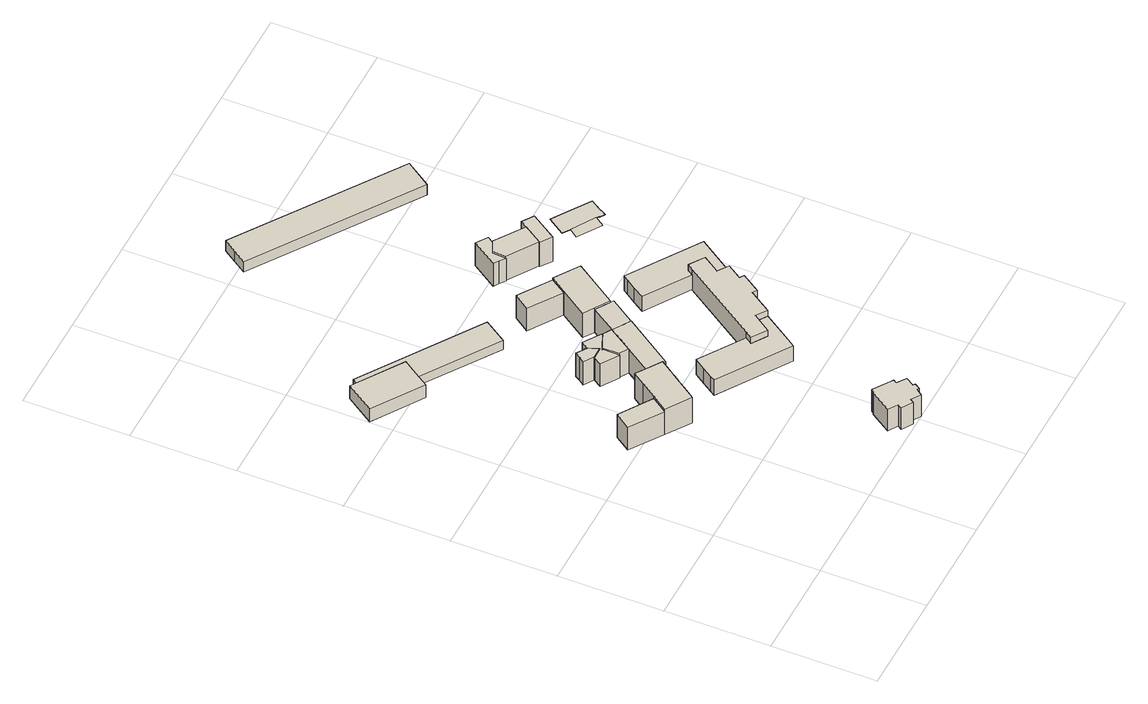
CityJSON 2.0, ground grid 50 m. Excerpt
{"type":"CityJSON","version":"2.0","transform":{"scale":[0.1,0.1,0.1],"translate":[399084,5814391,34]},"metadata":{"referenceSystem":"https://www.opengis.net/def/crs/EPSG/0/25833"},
"CityObjects":{
"building1":{"type":"Building","attributes":{"Gemeindeschluessel":"11000009","BezugspunktDach":"2200","function":"31001_3021","measuredHeight":7.62,"storeysAboveGround":1},"address":[{"country":"Germany","locality":"Berlin","thoroughfareNumber":"222 (2)","thoroughfareName":"Treskowallee"}],"geometry":[{"type":"Solid","lod":"1","boundaries":[[[[0,1,2,3,4,5]],[[6,7,8,9,10,11]],[[6,11,5,4]],[[7,6,4,3]],[[8,7,3,2]],[[9,8,2,1]],[[10,9,1,0]],[[11,10,0,5]]]]}]},
"building2":{"type":"Building","attributes":{"Gemeindeschluessel":"11000009","BezugspunktDach":"2200","function":"31001_1010","measuredHeight":12.8,"storeysAboveGround":2},"address":[{"country":"Germany","locality":"Berlin","thoroughfareNumber":"232","thoroughfareName":"Treskowallee"}],"geometry":[{"type":"Solid","lod":"1","boundaries":[[[[12,13,14,15,16,17,18,19,20,21,22,23,24,25,26,27,28,29]],[[30,31,32,33,34,35,36,37,38,39,40,41,42,43,44,45,46,47]],[[30,47,29,28]],[[31,30,28,27]],[[32,31,27,26]],[[33,32,26,25]],[[34,33,25,24]],[[35,34,24,23]],[[36,35,23,22]],[[37,36,22,21]],[[38,37,21,20]],[[39,38,20,19]],[[40,39,19,18]],[[41,40,18,17]],[[42,41,17,16]],[[43,42,16,15]],[[44,43,15,14]],[[45,44,14,13]],[[46,45,13,12]],[[47,46,12,29]]]]}]},
"building3":{"type":"Building","attributes":{"Gemeindeschluessel":"11000009","BezugspunktDach":"2200","function":"31001_3021","measuredHeight":5.22,"storeysAboveGround":1},"address":[{"country":"Germany","locality":"Berlin","thoroughfareNumber":"222 (1)","thoroughfareName":"Treskowallee"}],"geometry":[{"type":"Solid","lod":"1","boundaries":[[[[48,49,50,51,52,53]],[[54,55,56,57,58,59]],[[54,59,53,52]],[[55,54,52,51]],[[56,55,51,50]],[[57,56,50,49]],[[58,57,49,48]],[[59,58,48,53]]]]}]},
"building4":{"type":"Building","attributes":{"Gemeindeschluessel":"11000009","BezugspunktDach":"2200","function":"51009_1610","measuredHeight":3,"storeysAboveGround":0},"address":[{"country":"Germany","locality":"Berlin"}],"geometry":[{"type":"Solid","lod":"1","boundaries":[[[[60,61,62,63]],[[64,65,66,67]],[[64,67,63,62]],[[65,64,62,61]],[[66,65,61,60]],[[67,66,60,63]]]]}]},
"building5":{"type":"Building","attributes":{"name":"Albatros-Schule","Gemeindeschluessel":"11000009","function":"31001_3021"},"address":[{"country":"Germany","locality":"Berlin","thoroughfareNumber":"222","thoroughfareName":"Treskowallee"}],"children":["building5-1","building5-2","building5-3","building5-4","building5-5","building5-6","building5-7","building5-8","building5-9","building5-10","building5-11"]},
"building5-1":{"type":"BuildingPart","attributes":{"BezugspunktDach":"2200","measuredHeight":18.37,"storeysAboveGround":3},"parents":["building5"],"geometry":[{"type":"MultiSurface","lod":"1","boundaries":[[[68,69,70,71,72,73,74]],[[75,76,77,78,79,80,81]],[[75,81,74,73]],[[76,75,73,72]],[[77,76,72,71]],[[78,77,71,70]],[[82,83,78,70,69]],[[80,84,85,86,87,79,86,85,88,69,68]],[[81,80,68,74]],[[79,78,83,82]],[[87,86,85,84,80]],[[88,85,86,79]]]}]},
"building5-2":{"type":"BuildingPart","attributes":{"BezugspunktDach":"2200","measuredHeight":16.18,"storeysAboveGround":3},"parents":["building5"],"geometry":[{"type":"Solid","lod":"1","boundaries":[[[[89,90,91,92,93]],[[94,76,95,75,96]],[[94,96,93,92]],[[76,94,92,91]],[[95,76,91,90]],[[75,95,90,89]],[[96,75,89,93]]]]}]},
"building5-3":{"type":"BuildingPart","attributes":{"BezugspunktDach":"2200","measuredHeight":15.84,"storeysAboveGround":3},"parents":["building5"],"geometry":[{"type":"MultiSurface","lod":"1","boundaries":[[[97,98,99,85,84,100]],[[80,86,101,102,103,104]],[[80,104,100,84]],[[105,82,88,99]],[[102,101,99,98]],[[103,106,107]],[[86,80,84,85]],[[86,85,88,79]],[[108,101,109,79,82,105]],[[103,102,98,97]],[[107,106,110,100,104]],[[110,106,103,97]]]}]},
"building5-4":{"type":"BuildingPart","attributes":{"BezugspunktDach":"2200","measuredHeight":16.14,"storeysAboveGround":3},"parents":["building5"],"geometry":[{"type":"MultiSurface","lod":"1","boundaries":[[[111,112,113,114,115,116,117,118]],[[119,120,104,106,102,121,122,123]],[[119,123,118,117]],[[120,116,124,117,116]],[[104,120,116,115]],[[110,100,115,114]],[[125,98,97,103,102,106,103,97,110,114,113]],[[121,102,113,112]],[[126,127,122]],[[128,129,121,112,130,131]],[[116,120,132,124]],[[119,117,124,132]],[[106,104,100,110]],[[102,103,97,98,125]],[[110,97,103,106]],[[121,129,128,127,126]],[[122,127,131,130,111]],[[123,133,122,111,118,134]]]}]},
"building5-5":{"type":"BuildingPart","attributes":{"BezugspunktDach":"2200","measuredHeight":10.87,"storeysAboveGround":3},"parents":["building5"],"geometry":[{"type":"Solid","lod":"1","boundaries":[[[[105,135,83,82]],[[78,136,101,79]],[[136,78,83,135]],[[101,136,135,105]],[[78,79,82,83]],[[105,82,79,101]]]]}]},
"building5-6":{"type":"BuildingPart","attributes":{"BezugspunktDach":"2200","measuredHeight":16.09,"storeysAboveGround":3},"parents":["building5"],"geometry":[{"type":"MultiSurface","lod":"1","boundaries":[[[117,124,116,137,138,139]],[[140,141,120,132,119,142]],[[140,142,139,138]],[[141,140,138,137]],[[120,141,137,116]],[[142,119,117,139]],[[132,120,116,124]],[[119,143,132,124,117,144]]]}]},
"building5-7":{"type":"BuildingPart","attributes":{"BezugspunktDach":"2200","measuredHeight":11.77,"storeysAboveGround":3},"parents":["building5"],"geometry":[{"type":"MultiSurface","lod":"1","boundaries":[[[145,129,128,146]],[[127,121,147,148]],[[147,121,129,145]],[[148,147,145,146]],[[149,150,128,127]],[[146,150,149,148]],[[121,127,128,129]]]}]},
"building5-8":{"type":"BuildingPart","attributes":{"BezugspunktDach":"2200","measuredHeight":18.43,"storeysAboveGround":3},"parents":["building5"],"geometry":[{"type":"MultiSurface","lod":"1","boundaries":[[[151,152,153,154,155,156,157,158,159,160,161]],[[162,163,164,165,123,127,149,148,166,167,168]],[[169,170,161,160]],[[171,172,169,162,160,159]],[[164,163,159,158]],[[165,164,158,157]],[[123,165,157,156]],[[127,122,111,118,173,156,155]],[[150,128,155,154]],[[146,150,149,154,153]],[[166,148,153,152]],[[167,166,152,151]],[[168,167,151,161]],[[162,168,170,169]],[[163,162,169,172,171]],[[123,173,118,111,122]],[[149,127,128,150]],[[174,148,175,149,150,146]]]}]},
"building5-9":{"type":"BuildingPart","attributes":{"BezugspunktDach":"2200","measuredHeight":16.14,"storeysAboveGround":3},"parents":["building5"],"geometry":[{"type":"MultiSurface","lod":"1","boundaries":[[[170,172,176,177]],[[178,163,168,179]],[[178,179,177,176]],[[163,178,176,172]],[[179,168,170,177]],[[162,169,170,168]],[[163,172,169,162]]]}]},
"building5-10":{"type":"BuildingPart","attributes":{"BezugspunktDach":"2200","measuredHeight":16.59,"storeysAboveGround":3},"parents":["building5"],"geometry":[{"type":"Solid","lod":"1","boundaries":[[[[180,181,182,183,184,185,186,187,188,189,190,191]],[[192,193,194,195,196,197,198,199,141,142,200,201]],[[192,201,191,190]],[[194,193,189,188]],[[196,195,187,186]],[[197,196,186,185]],[[198,197,185,184]],[[199,198,184,183]],[[141,199,183,182]],[[142,141,182,181]],[[200,142,181,180]],[[201,200,180,191]],[[193,192,190,189]],[[195,194,188,187]]]]}]},
"building5-11":{"type":"BuildingPart","attributes":{"BezugspunktDach":"2200","measuredHeight":16.13,"storeysAboveGround":3},"parents":["building5"],"geometry":[{"type":"MultiSurface","lod":"1","boundaries":[[[202,203,204,205,206,207,208,209]],[[210,211,195,194,212,193,192,213]],[[210,213,209,208]],[[211,210,208,207]],[[195,211,207,206]],[[188,187,206,205]],[[212,194,205,204]],[[193,212,204,203]],[[192,190,189,203,202]],[[213,192,202,209]],[[194,195,187,188]],[[193,189,190,192]]]}]},
"building6":{"type":"Building","attributes":{"Gemeindeschluessel":"11000009","function":"31001_3060"},"address":[{"country":"Germany","locality":"Berlin","thoroughfareNumber":"220","thoroughfareName":"Treskowallee"}],"children":["building6-1","building6-2","building6-3","building6-4"]},
"building6-1":{"type":"BuildingPart","attributes":{"BezugspunktDach":"2200","measuredHeight":12.53,"storeysAboveGround":4},"parents":["building6"],"geometry":[{"type":"MultiSurface","lod":"1","boundaries":[[[214,215,216,217,218,219,220,221,222,223,224,225,226,227]],[[228,229,230,231,232,233,234,235,236,237,238,239,240,241]],[[242,243,241,228,244,228,241,227,226]],[[229,228,226,225]],[[245,246,247,225,224]],[[230,229,248,249]],[[250,245,249,224,223]],[[231,230,249,251]],[[252,250,223,222]],[[232,231,251,253]],[[254,252,222,221]],[[233,232,255,253,256,257]],[[234,233,221,220]],[[235,234,220,219]],[[236,235,219,218]],[[237,236,218,217]],[[238,237,217,216]],[[239,238,258,238,239,259,260,216,215]],[[261,259,215,214]],[[243,261,214,227]],[[244,228,241,243,242]],[[249,248,247,246,245]],[[251,249,245,250]],[[253,251,250,252]],[[257,256,253,255,252,254]],[[260,259,239,238,258]],[[240,239,259,261]],[[241,240,261,243]]]}]},
"building6-2":{"type":"BuildingPart","attributes":{"BezugspunktDach":"2200","measuredHeight":3,"storeysAboveGround":4},"parents":["building6"],"geometry":[{"type":"MultiSurface","lod":"1","boundaries":[[[262,263,264,265]],[[266,267,268,269]],[[267,266,264,263]],[[268,267,263,262]],[[269,268,262,265]],[[269,270,265,264,266]]]}]},
"building6-3":{"type":"BuildingPart","attributes":{"BezugspunktDach":"2200","measuredHeight":8.96,"storeysAboveGround":4},"parents":["building6"],"geometry":[{"type":"Solid","lod":"1","boundaries":[[[[246,245,250,252,254,271,272,273,274,275]],[[276,277,278,279,256,253,251,249,248,280]],[[276,280,275,274]],[[277,276,274,273]],[[278,277,273,272]],[[279,278,272,271]],[[256,279,271,254]],[[280,248,246,275]],[[256,254,252,253]],[[253,252,250,251]],[[249,251,250,245]],[[248,249,245,246]]]]}]},
"building6-4":{"type":"BuildingPart","attributes":{"BezugspunktDach":"2200","measuredHeight":9.06,"storeysAboveGround":4},"parents":["building6"],"geometry":[{"type":"Solid","lod":"1","boundaries":[[[[281,282,283,260,259,261,243,242,284,285,286,287]],[[288,289,290,228,241,240,239,238,291,292,293,294]],[[288,294,287,286]],[[289,288,286,285]],[[290,289,285,284]],[[228,290,284,242]],[[291,238,260,283]],[[292,291,283,282],[266,269,265,264]],[[293,292,282,281]],[[294,293,281,287]],[[241,228,242,243]],[[240,241,243,261]],[[239,240,261,259]],[[238,239,259,260]],[[265,269,266,264]]]]}]},
"building7":{"type":"Building","attributes":{"Gemeindeschluessel":"11000009","function":"31001_2000"},"address":[{"country":"Germany","locality":"Berlin","thoroughfareNumber":"212 (1)","thoroughfareName":"Treskowallee"}],"children":["building7-1","building7-2","building7-3"]},
"building7-1":{"type":"BuildingPart","attributes":{"BezugspunktDach":"2200","measuredHeight":15.89,"storeysAboveGround":2},"parents":["building7"],"geometry":[{"type":"MultiSurface","lod":"1","boundaries":[[[295,296,297,298,299,300]],[[301,302,303,304,305,306]],[[301,306,300,299]],[[302,301,299,298]],[[303,302,298,297]],[[297,307,297,296]],[[296,304,296,295]],[[306,305,295,300]],[[304,303,307,297,296]],[[305,304,296,295]]]}]},
"building7-2":{"type":"BuildingPart","attributes":{"BezugspunktDach":"2200","measuredHeight":15.89,"storeysAboveGround":2},"parents":["building7"],"geometry":[{"type":"MultiSurface","lod":"1","boundaries":[[[308,309,310,297,295,311,312]],[[313,305,303,314,315,316,317]],[[313,317,312,311]],[[305,313,311,295]],[[314,303,297,310]],[[315,314,310,309]],[[316,315,309,308]],[[317,316,308,312]],[[304,296,297,303]],[[305,295,296,304]]]}]},
"building7-3":{"type":"BuildingPart","attributes":{"BezugspunktDach":"2200","measuredHeight":15.29,"storeysAboveGround":2},"parents":["building7"],"geometry":[{"type":"Solid","lod":"1","boundaries":[[[[318,319,320,321,322,323,324,325]],[[326,327,328,302,306,329,330,331]],[[326,331,325,324]],[[327,326,324,323]],[[328,327,323,322]],[[302,328,322,321]],[[306,302,321,320]],[[329,306,320,319]],[[330,329,319,318]],[[331,330,318,325]]]]}]},
"building8":{"type":"Building","attributes":{"Gemeindeschluessel":"11000009","BezugspunktDach":"2200","function":"31001_2463","measuredHeight":6.94,"storeysAboveGround":1},"address":[{"country":"Germany","locality":"Berlin","thoroughfareNumber":"212 (9)","thoroughfareName":"Treskowallee"}],"geometry":[{"type":"Solid","lod":"1","boundaries":[[[[332,333,334,335,336]],[[337,338,339,340,341]],[[337,341,336,335]],[[338,337,335,334]],[[339,338,334,333]],[[340,339,333,332]],[[341,340,332,336]]]]}]},
"building9":{"type":"Building","attributes":{"Gemeindeschluessel":"11000009","BezugspunktDach":"2200","function":"31001_2000","measuredHeight":0.03,"storeysAboveGround":1},"address":[{"country":"Germany","locality":"Berlin","thoroughfareNumber":"212 (2)","thoroughfareName":"Treskowallee"}],"geometry":[{"type":"MultiSurface","lod":"1","boundaries":[[[342,343,344,345]]]}]},
"building10":{"type":"Building","attributes":{"Gemeindeschluessel":"11000009","BezugspunktDach":"2200","function":"31001_2000","measuredHeight":0.324,"storeysAboveGround":1},"address":[{"country":"Germany","locality":"Berlin","thoroughfareNumber":"212 (3)","thoroughfareName":"Treskowallee"}],"geometry":[{"type":"Solid","lod":"1","boundaries":[[[[346,347,348,349,350,351,352,353,354,355,356]],[[357,358,359,360,361,362,363,364,365,366,367]],[[357,367,356,355]],[[358,357,355,354]],[[359,358,354,353]],[[360,359,353,352]],[[361,360,352,351]],[[362,361,351,350]],[[363,362,350,349]],[[364,363,349,348]],[[365,364,348,347]],[[366,365,347,346]],[[367,366,346,356]]]]}]}
},
"vertices":[
[234,1954,82],[278,2021,82],[325,2090,82],[131,2221,82],[93,2246,82],[2,2110,82],[93,2246,6],[131,2221,6],[325,2090,6],[278,2021,6],[234,1954,6],[2,2110,6],
[927,64,130],[914,44,130],[965,11,130],[977,30,130],[1020,0,130],[1043,30,130],[1052,24,130],[1069,51,130],[1060,58,130],[1086,97,130],[1055,119,130],[1042,127,130],[1052,144,130],[1041,152,130],[962,205,130],[950,189,130],[947,191,130],[882,93,130],[947,191,1],[950,189,1],[962,205,1],[1041,152,1],[1052,144,1],[1042,127,1],[1055,119,1],[1086,97,1],[1060,58,1],[1069,51,1],[1052,24,1],[1043,30,1],[1020,0,1],[977,30,1],[965,11,1],[914,44,1],[927,64,1],[882,93,1],
[325,2090,56],[278,2021,56],[637,1779,56],[709,1887,56],[157,2259,56],[131,2221,56],[157,2259,4],[709,1887,4],[637,1779,4],[278,2021,4],[325,2090,4],[131,2221,4],
[1055,119,38],[1064,136,38],[1052,144,38],[1042,127,38],[1052,144,8],[1064,136,8],[1055,119,8],[1042,127,8],
[888,1467,155],[954,1424,155],[1006,1500,155],[1092,1628,155],[976,1705,155],[926,1629,155],[838,1499,155],[926,1629,9],[976,1705,9],[1092,1628,9],[1006,1500,9],[954,1424,9],[888,1467,9],[838,1499,9],[954,1424,118],[1006,1500,118],[888,1467,148],[928,1441,148],[928,1441,9],[908,1454,9],[954,1424,148],
[926,1629,144],[992,1640,144],[976,1705,144],[826,1806,144],[775,1733,144],[826,1806,9],[992,1640,9],[775,1733,9],
[847,1321,148],[887,1296,148],[968,1415,148],[808,1346,148],[968,1415,9],[887,1296,9],[847,1321,9],[808,1346,9],[968,1415,118],[846,1322,9],[820,1338,9],[968,1415,116],[957,1422,9],[846,1322,148],
[687,1085,151],[725,1058,151],[887,1296,151],[846,1322,151],[808,1346,151],[805,1348,151],[729,1233,151],[648,1111,151],[729,1233,9],[805,1348,9],[725,1058,9],[687,1085,9],[648,1111,9],[767,1290,151],[887,1296,133],[713,1067,9],[712,1068,9],[712,1068,127],[725,1058,127],[712,1068,151],[712,1068,74],[767,1290,9],[681,1089,9],[648,1111,138],
[1019,1491,118],[1019,1491,9],
[765,1373,151],[689,1340,151],[687,1260,151],[689,1340,9],[765,1373,9],[687,1260,9],[753,1269,9],[729,1233,62],
[672,979,127],[657,989,127],[672,979,9],[657,989,9],[672,1009,9],[672,1009,127],
[570,862,161],[610,920,161],[657,989,161],[672,1009,161],[712,1068,161],[648,1111,161],[599,1145,161],[559,1087,161],[509,1015,161],[498,998,161],[457,939,161],[498,998,9],[509,1015,9],[559,1087,9],[599,1145,9],[610,920,9],[570,862,9],[457,939,9],[498,998,146],[457,939,146],[509,1015,26],[509,1015,146],[648,1111,116],[657,989,32],[658,989,9],
[357,1116,146],[307,1042,146],[357,1116,9],[307,1042,9],
[684,1255,145],[687,1260,145],[765,1373,145],[768,1379,145],[688,1433,145],[665,1402,145],[657,1408,145],[653,1403,145],[663,1397,145],[630,1347,145],[628,1348,145],[603,1308,145],[628,1348,9],[630,1347,9],[663,1397,9],[653,1403,9],[657,1408,9],[665,1402,9],[688,1433,9],[768,1379,9],[684,1255,9],[603,1308,9],
[628,1348,148],[630,1347,148],[683,1348,148],[663,1397,148],[653,1403,148],[615,1429,148],[598,1403,148],[581,1378,148],[598,1403,9],[615,1429,9],[683,1348,9],[581,1378,9],
[1094,752,135],[1152,837,135],[1202,803,135],[1271,907,135],[1291,893,135],[1350,981,135],[1330,995,135],[1376,1064,135],[1326,1098,135],[1379,1178,135],[1309,1225,135],[1291,1198,135],[1046,831,135],[1024,799,135],[1046,831,10],[1291,1198,10],[1309,1225,10],[1379,1178,10],[1326,1098,10],[1376,1064,10],[1330,995,10],[1350,981,10],[1291,893,10],[1271,907,10],[1202,803,10],[1152,837,10],[1094,752,10],[1024,799,10],[1046,831,101],[1024,799,101],[1046,831,14],[1309,1225,101],[1291,1198,101],[1291,1198,70],[1291,1198,12],[1309,1225,12],[1379,1178,101],[1379,1178,12],[1326,1098,101],[1326,1098,12],[1376,1064,101],[1326,1098,77],[1376,1064,12],[1376,1064,62],[1202,803,56],[1152,837,101],[1202,803,101],[1094,752,101],
[1117,658,41],[1142,696,41],[1135,702,41],[1109,663,41],[1135,702,11],[1142,696,11],[1117,658,11],[1109,663,11],[1109,663,36],
[1493,1238,101],[1165,1457,101],[1149,1434,101],[1118,1388,101],[1084,1336,101],[1118,1388,12],[1149,1434,12],[1165,1457,12],[1493,1238,12],[1084,1336,12],
[1086,629,101],[1109,663,101],[1135,702,101],[839,969,101],[804,918,101],[773,871,101],[758,848,101],[773,871,10],[804,918,10],[839,969,10],[1135,702,10],[1109,663,10],[1086,629,10],[758,848,10],
[1147,1846,156],[1177,1891,156],[1206,1936,156],[1070,2029,156],[1013,2002,156],[1009,1939,156],[1013,2002,11],[1070,2029,11],[1206,1936,11],[1177,1891,11],[1147,1846,11],[1009,1939,11],[1206,1936,120],
[1198,1807,156],[1280,1931,156],[1226,1967,156],[1148,1846,156],[1146,1843,156],[1148,1846,11],[1226,1967,11],[1280,1931,11],[1198,1807,11],[1146,1843,11],
[981,1956,147],[1008,1937,147],[1009,1939,147],[1070,2029,147],[1069,2029,147],[1090,2059,147],[1036,2095,147],[955,1974,147],[1036,2095,11],[1090,2059,11],[1069,2029,11],[1008,1937,11],[981,1956,11],[955,1974,11],
[1339,2461,67],[1423,2583,67],[675,3096,67],[633,3035,67],[591,2973,67],[633,3035,6],[675,3096,6],[1423,2583,6],[1339,2461,6],[591,2973,6],
[1479,1704,14],[1511,1748,14],[1401,1818,14],[1369,1776,14],
[1401,1818,12],[1511,1748,12],[1523,1740,12],[1522,1738,12],[1544,1723,12],[1560,1747,12],[1558,1749,12],[1580,1783,12],[1595,1806,12],[1422,1922,12],[1369,1842,12],[1422,1922,9],[1595,1806,9],[1580,1783,9],[1558,1749,9],[1560,1747,9],[1544,1723,9],[1522,1738,9],[1523,1740,9],[1511,1748,9],[1401,1818,9],[1369,1842,9]
]}
